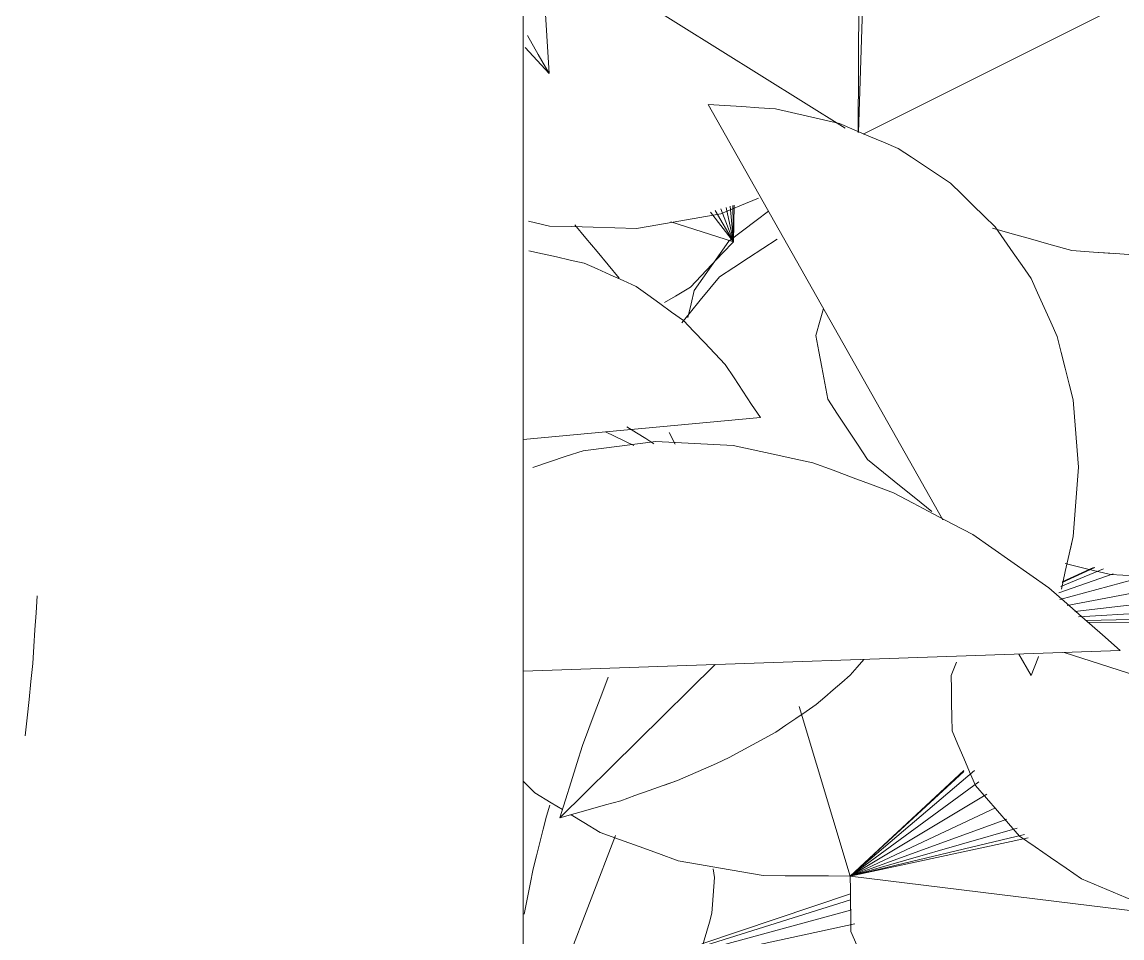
# Model space of a CAD drawing. Header units: metres. Extents: x -18.34 to -13.25, y -25.49 to -16.26.
# Drawn here: x -14.618 to -14.5566, y -21.3608 to -21.3096 of the extents above; entities that cross this region are included whole.
import ezdxf

# ---------------------------------------------------------------- set-up
doc = ezdxf.new("R2010")
doc.units = ezdxf.units.M
for name, color, linetype, lineweight in [('Importações nas famílias', 7, 'Continuous', 5), ('Quadro estrutural', 7, 'Continuous', 5), ('Vegetação', 7, 'Continuous', 5)]:
    doc.layers.add(name, color=color, linetype=linetype, lineweight=lineweight)

# ---------------------------------------------------------------- blocks, each defined once
blk = doc.blocks.new('Tram - Tram-V1-Pavimento 02 - Executivo')
at = {"layer": 'Quadro estrutural'}
blk.add_line((3.386424, 0.05), (3.807143, 0.05), dxfattribs=at)
blk = doc.blocks.new('Planta_pergolado_12200 - plantas pergolado_skp_Component_12-V3402-Pavimento 02 - Executivo')
at = {"layer": 'Importações nas famílias', "color": 9, "flags": 128}
blk.add_lwpolyline([(0.1606, 0.075633), (0.159968, 0.074978), (0.159335, 0.074323), (0.158702, 0.073668), (0.158077, 0.07302)], dxfattribs=at)
blk = doc.blocks.new('Planta_pergolado_12200 - plantas pergolado_skp_Component_12-V3403-Pavimento 02 - Executivo')
at = {"layer": 'Importações nas famílias', "color": 9}
blk.add_line((0.1724, 0.114648), (0.17181, 0.114312), dxfattribs=at)
at = {"layer": 'Importações nas famílias', "color": 9, "flags": 128}
for points in [[(0.192036, 0.119336), (0.191149, 0.119361), (0.190263, 0.119387)], [(0.195547, 0.118843), (0.194669, 0.118966), (0.193791, 0.119089), (0.192913, 0.119213), (0.192036, 0.119336)], [(0.197265, 0.118404), (0.196406, 0.118623), (0.195547, 0.118843)]]:
    blk.add_lwpolyline(points, dxfattribs=at)
blk = doc.blocks.new('Planta_pergolado_12200 - plantas pergolado_skp_Component_12-V3404-Pavimento 02 - Executivo')
at = {"layer": 'Importações nas famílias', "color": 9}
for p, q in [((0.181626, 0.088263), (0.181195, 0.088664)), ((0.186667, 0.08084), (0.186354, 0.081488))]:
    blk.add_line(p, q, dxfattribs=at)
at = {"layer": 'Importações nas famílias', "color": 9, "flags": 128}
for points in [[(0.18329, 0.086318), (0.182874, 0.086804), (0.182458, 0.08729), (0.182042, 0.087777), (0.181626, 0.088263)], [(0.184871, 0.084051), (0.184476, 0.084618), (0.184081, 0.085184), (0.183685, 0.085751), (0.18329, 0.086318)], [(0.186354, 0.081488), (0.185983, 0.082129), (0.185613, 0.08277), (0.185242, 0.08341), (0.184871, 0.084051)], [(0.187721, 0.078658), (0.187379, 0.079366), (0.187038, 0.080073), (0.186696, 0.080781)], [(0.188339, 0.077125), (0.18803, 0.077892), (0.187721, 0.078658)], [(0.181376, 0.07731), (0.1823, 0.07707), (0.183224, 0.07683), (0.184149, 0.07659), (0.185073, 0.07635)], [(0.185073, 0.07635), (0.186044, 0.07616), (0.187015, 0.075971)]]:
    blk.add_lwpolyline(points, dxfattribs=at)
blk = doc.blocks.new('Planta_pergolado_12200 - plantas pergolado_skp_Component_17-V3405-Pavimento 02 - Executivo')
at = {"layer": 'Importações nas famílias', "color": 9}
for p, q in [((0.18976, 0.12046), (0.190001, 0.119386)), ((0.172386, 0.114582), (0.173598, 0.117922)), ((0.187311, 0.099572), (0.186717, 0.098927)), ((0.179347, 0.095114), (0.178639, 0.095321))]:
    blk.add_line(p, q, dxfattribs=at)
at = {"layer": 'Importações nas famílias', "color": 9, "flags": 128}
for points in [[(0.186356, 0.147013), (0.186527, 0.145743), (0.186697, 0.144472), (0.186868, 0.143202)], [(0.186868, 0.143202), (0.186798, 0.141909), (0.186729, 0.140615), (0.18666, 0.139321), (0.186591, 0.138027)], [(0.186591, 0.138027), (0.186288, 0.13682), (0.186034, 0.135809)], [(0.185985, 0.135614), (0.185682, 0.134407), (0.185379, 0.1332)], [(0.185379, 0.1332), (0.184868, 0.132183), (0.184357, 0.131166)], [(0.18505, 0.12784), (0.185287, 0.127662), (0.185937, 0.127172)], [(0.185937, 0.127172), (0.186485, 0.126432), (0.187032, 0.125693), (0.18758, 0.124953), (0.188128, 0.124214)], [(0.188128, 0.124214), (0.188536, 0.123275), (0.188944, 0.122337), (0.189352, 0.121398), (0.18976, 0.12046)], [(0.190839, 0.113827), (0.190892, 0.11276), (0.190948, 0.111625)], [(0.190948, 0.111625), (0.190817, 0.110505), (0.190686, 0.109386), (0.190555, 0.108266), (0.190423, 0.107147)], [(0.190423, 0.107147), (0.190113, 0.106119), (0.189803, 0.105091), (0.189493, 0.104063), (0.189183, 0.103035)], [(0.189183, 0.103035), (0.188715, 0.102169), (0.188247, 0.101304), (0.187779, 0.100438), (0.187311, 0.099572)], [(0.186124, 0.098282), (0.18553, 0.097637), (0.184936, 0.096992)], [(0.184936, 0.096992), (0.184257, 0.096612), (0.183578, 0.096232)], [(0.183574, 0.096229), (0.182899, 0.095851), (0.18222, 0.095471)], [(0.18222, 0.095471), (0.181502, 0.095382), (0.180783, 0.095293), (0.180065, 0.095203), (0.179347, 0.095114)], [(0.159955, 0.080833), (0.159384, 0.081527), (0.158812, 0.08222), (0.158241, 0.082913), (0.157669, 0.083606)], [(0.162558, 0.079129), (0.161952, 0.079526), (0.161286, 0.079962), (0.160621, 0.080398), (0.159955, 0.080833)]]:
    blk.add_lwpolyline(points, dxfattribs=at)
blk = doc.blocks.new('Planta_pergolado_12200 - plantas pergolado_skp_Component_16-V3406-Pavimento 02 - Executivo')
for name in ['Planta_pergolado_12200 - plantas pergolado_skp_Component_17-V3405-Pavimento 02 - Executivo', 'Planta_pergolado_12200 - plantas pergolado_skp_Component_12-V3403-Pavimento 02 - Executivo', 'Planta_pergolado_12200 - plantas pergolado_skp_Component_12-V3404-Pavimento 02 - Executivo', 'Planta_pergolado_12200 - plantas pergolado_skp_Component_12-V3402-Pavimento 02 - Executivo']:
    blk.add_blockref(name, (0, 0))
blk = doc.blocks.new('Planta_pergolado_12200 - plantas pergolado_skp_Component_17-V3407-Pavimento 02 - Executivo')
at = {"layer": 'Importações nas famílias', "color": 9}
for p, q in [((0.158064, 0.08135), (0.156153, 0.081178)), ((0.156175, 0.081125), (0.158064, 0.08135)), ((0.15623, 0.080991), (0.158064, 0.08135)), ((0.158064, 0.08135), (0.156318, 0.080778)), ((0.158064, 0.08135), (0.156427, 0.080511)), ((0.156542, 0.080233), (0.158064, 0.08135)), ((0.156643, 0.079987), (0.158064, 0.08135)), ((0.157372, 0.077984), (0.158064, 0.08135))]:
    blk.add_line(p, q, dxfattribs=at)
at = {"layer": 'Importações nas famílias', "color": 9, "flags": 128}
for points in [[(0.158064, 0.08135), (0.158714, 0.080859), (0.159364, 0.080369), (0.160014, 0.079879), (0.160665, 0.079389)], [(0.160665, 0.079389), (0.161212, 0.078649), (0.161606, 0.078118)]]:
    blk.add_lwpolyline(points, dxfattribs=at)
blk = doc.blocks.new('Planta_pergolado_12200 - plantas pergolado_skp_Component_16-V3408-Pavimento 02 - Executivo')
blk.add_blockref('Planta_pergolado_12200 - plantas pergolado_skp_Component_17-V3407-Pavimento 02 - Executivo', (0, 0))
blk = doc.blocks.new('Planta_pergolado_12200 - plantas pergolado_skp_Component_12-V3424-Pavimento 02 - Executivo')
at = {"layer": 'Importações nas famílias', "color": 9}
for p, q in [((0.168772, 0.07791), (0.169007, 0.078352)), ((0.16865, 0.075788), (0.169209, 0.077325))]:
    blk.add_line(p, q, dxfattribs=at)
at = {"layer": 'Importações nas famílias', "color": 9, "flags": 128}
for points in [[(0.168275, 0.076865), (0.168523, 0.077388), (0.168772, 0.07791)], [(0.1606, 0.075633), (0.159968, 0.074978), (0.159335, 0.074323), (0.158702, 0.073668), (0.158077, 0.07302)]]:
    blk.add_lwpolyline(points, dxfattribs=at)
blk = doc.blocks.new('Planta_pergolado_12200 - plantas pergolado_skp_Component_12-V65-Pavimento 02 - Executivo')
at = {"layer": 'Importações nas famílias', "color": 9}
blk.add_line((0.188957, 0.075592), (0.180119, 0.082783), dxfattribs=at)
at = {"layer": 'Importações nas famílias', "color": 9, "flags": 128}
for points in [[(0.1799, 0.089866), (0.179458, 0.090176), (0.179015, 0.090487)], [(0.181626, 0.088263), (0.181195, 0.088664), (0.180763, 0.089064), (0.180332, 0.089465), (0.1799, 0.089866)], [(0.18329, 0.086318), (0.182874, 0.086804), (0.182458, 0.08729), (0.182042, 0.087777), (0.181626, 0.088263)], [(0.184871, 0.084051), (0.184476, 0.084618), (0.184081, 0.085184), (0.183685, 0.085751), (0.18329, 0.086318)], [(0.186354, 0.081488), (0.185983, 0.082129), (0.185613, 0.08277), (0.185242, 0.08341), (0.184871, 0.084051)], [(0.187721, 0.078658), (0.187379, 0.079366), (0.187038, 0.080073), (0.186696, 0.080781), (0.186354, 0.081488)], [(0.188957, 0.075592), (0.188648, 0.076359), (0.188339, 0.077125), (0.18803, 0.077892), (0.187721, 0.078658)], [(0.181376, 0.07731), (0.1823, 0.07707), (0.183224, 0.07683), (0.184149, 0.07659), (0.185073, 0.07635)], [(0.185073, 0.07635), (0.186044, 0.07616), (0.187015, 0.075971), (0.187986, 0.075781), (0.188957, 0.075592)]]:
    blk.add_lwpolyline(points, dxfattribs=at)
blk = doc.blocks.new('Planta_pergolado_12200 - plantas pergolado_skp_Component_17-V3426-Pavimento 02 - Executivo')
at = {"layer": 'Importações nas famílias', "color": 9}
for p, q in [((0.177043, 0.13636), (0.181655, 0.131063)), ((0.173776, 0.11996), (0.181266, 0.127147)), ((0.177523, 0.100853), (0.183019, 0.127593)), ((0.174857, 0.122913), (0.180394, 0.126975)), ((0.178806, 0.126812), (0.175808, 0.125276)), ((0.173699, 0.120881), (0.173776, 0.11996)), ((0.173872, 0.120051), (0.173239, 0.120176)), ((0.173813, 0.119637), (0.17098, 0.117898)), ((0.173801, 0.119745), (0.172194, 0.119103)), ((0.173789, 0.119851), (0.172718, 0.119641)), ((0.173776, 0.11996), (0.173028, 0.11996)), ((0.173776, 0.11996), (0.173607, 0.117923)), ((0.173776, 0.11996), (0.175829, 0.101947)), ((0.170427, 0.11664), (0.173826, 0.119525)), ((0.173719, 0.119271), (0.170527, 0.115718)), ((0.170742, 0.114851), (0.173465, 0.11872)), ((0.171011, 0.114012), (0.173656, 0.11874)), ((0.173648, 0.118418), (0.17131, 0.113196)), ((0.172318, 0.114396), (0.173598, 0.117922)), ((0.173607, 0.117923), (0.173109, 0.116025)), ((0.175737, 0.101816), (0.173607, 0.117923)), ((0.173109, 0.116025), (0.172318, 0.114396)), ((0.17559, 0.101392), (0.173109, 0.116025)), ((0.172318, 0.114396), (0.1717, 0.113646)), ((0.175326, 0.101168), (0.172318, 0.114396)), ((0.1717, 0.113646), (0.171287, 0.113145)), ((0.175057, 0.100737), (0.172536, 0.109035)), ((0.174799, 0.100323), (0.173053, 0.104783)), ((0.17446, 0.100242), (0.173161, 0.10296)), ((0.174121, 0.100306), (0.17296, 0.102423)), ((0.173869, 0.100353), (0.172939, 0.101904)), ((0.173902, 0.100347), (0.172942, 0.101965)), ((0.179347, 0.095114), (0.178639, 0.095321)), ((0.168902, 0.079464), (0.168332, 0.07909))]:
    blk.add_line(p, q, dxfattribs=at)
at = {"layer": 'Importações nas famílias', "color": 9, "flags": 128}
for points in [[(0.186356, 0.147013), (0.186527, 0.145743), (0.186697, 0.144472), (0.186868, 0.143202)], [(0.186868, 0.143202), (0.186798, 0.141909), (0.186729, 0.140615), (0.18666, 0.139321), (0.186591, 0.138027)], [(0.186591, 0.138027), (0.186288, 0.13682), (0.185985, 0.135614), (0.185682, 0.134407), (0.185379, 0.1332)], [(0.185379, 0.1332), (0.184868, 0.132183), (0.184357, 0.131166), (0.184008, 0.130472)], [(0.18505, 0.12784), (0.185287, 0.127662), (0.185937, 0.127172)], [(0.185937, 0.127172), (0.186485, 0.126432), (0.187032, 0.125693), (0.18758, 0.124953), (0.188128, 0.124214)], [(0.188128, 0.124214), (0.188536, 0.123275), (0.188944, 0.122337), (0.189352, 0.121398), (0.18976, 0.12046)], [(0.18976, 0.12046), (0.190001, 0.119386), (0.190241, 0.118313), (0.190482, 0.117239), (0.190722, 0.116166)], [(0.190722, 0.116166), (0.190779, 0.115031), (0.190835, 0.113896), (0.190892, 0.11276), (0.190948, 0.111625)], [(0.190948, 0.111625), (0.190817, 0.110505), (0.190686, 0.109386), (0.190555, 0.108266), (0.190423, 0.107147)], [(0.190423, 0.107147), (0.190113, 0.106119), (0.189803, 0.105091), (0.189493, 0.104063), (0.189183, 0.103035)], [(0.189183, 0.103035), (0.188715, 0.102169), (0.188247, 0.101304), (0.187779, 0.100438), (0.187311, 0.099572)], [(0.187311, 0.099572), (0.186717, 0.098927), (0.186124, 0.098282), (0.18553, 0.097637), (0.184936, 0.096992)], [(0.184936, 0.096992), (0.184257, 0.096612), (0.183578, 0.096232), (0.182899, 0.095851), (0.18222, 0.095471)], [(0.18222, 0.095471), (0.181502, 0.095382), (0.180783, 0.095293), (0.180065, 0.095203), (0.179347, 0.095114)], [(0.159955, 0.080833), (0.159384, 0.081527), (0.158812, 0.08222), (0.158241, 0.082913), (0.157669, 0.083606)], [(0.162558, 0.079129), (0.161952, 0.079526), (0.161286, 0.079962), (0.160621, 0.080398), (0.159955, 0.080833)]]:
    blk.add_lwpolyline(points, dxfattribs=at)
blk = doc.blocks.new('Planta_pergolado_12200 - plantas pergolado_skp_Component_16-V3427-Pavimento 02 - Executivo')
for name in ['Planta_pergolado_12200 - plantas pergolado_skp_Component_17-V3426-Pavimento 02 - Executivo', 'Planta_pergolado_12200 - plantas pergolado_skp_Component_12-V65-Pavimento 02 - Executivo', 'Planta_pergolado_12200 - plantas pergolado_skp_Component_12-V3424-Pavimento 02 - Executivo']:
    blk.add_blockref(name, (0, 0))
blk = doc.blocks.new('Planta_pergolado_12200 - plantas pergolado_skp_Component_12-V3428-Pavimento 02 - Executivo')
at = {"layer": 'Importações nas famílias', "color": 9}
for p, q in [((0.191188, 0.083958), (0.190738, 0.083845)), ((0.193536, 0.083943), (0.193057, 0.084024)), ((0.196914, 0.082997), (0.196429, 0.083173)), ((0.199341, 0.081555), (0.198859, 0.081916))]:
    blk.add_line(p, q, dxfattribs=at)
at = {"layer": 'Importações nas famílias', "color": 9, "flags": 128}
for points in [[(0.193057, 0.084024), (0.19259, 0.084007), (0.192123, 0.083991), (0.191656, 0.083974), (0.191188, 0.083958)], [(0.198859, 0.081916), (0.198373, 0.082187), (0.197886, 0.082457), (0.1974, 0.082727), (0.196914, 0.082997)], [(0.188944, 0.074878), (0.189647, 0.074779), (0.19035, 0.07468), (0.191053, 0.074582), (0.191756, 0.074483)], [(0.191756, 0.074483), (0.19256, 0.074414), (0.193364, 0.074344), (0.194168, 0.074275)]]:
    blk.add_lwpolyline(points, dxfattribs=at)
blk = doc.blocks.new('Planta_pergolado_12200 - plantas pergolado_skp_Component_17-V3429-Pavimento 02 - Executivo')
at = {"layer": 'Importações nas famílias', "color": 9}
for p, q in [((0.188219, 0.075057), (0.187796, 0.074155)), ((0.187796, 0.074155), (0.187249, 0.073479))]:
    blk.add_line(p, q, dxfattribs=at)
at = {"layer": 'Importações nas famílias', "color": 9, "flags": 128}
for points in [[(0.195918, 0.092863), (0.195243, 0.092485), (0.194568, 0.092106), (0.193894, 0.091728), (0.193219, 0.091349)], [(0.193219, 0.091349), (0.1925, 0.091261), (0.19178, 0.091173)], [(0.190573, 0.08874), (0.190689, 0.087611), (0.190806, 0.086482)], [(0.190806, 0.086482), (0.190733, 0.085354), (0.19066, 0.084225)], [(0.158048, 0.08112), (0.157439, 0.081766), (0.15683, 0.082412), (0.156276, 0.083001)], [(0.160805, 0.079595), (0.160115, 0.079976), (0.159426, 0.080357), (0.158737, 0.080739), (0.158048, 0.08112)], [(0.16225, 0.079413), (0.161528, 0.079504), (0.160805, 0.079595)]]:
    blk.add_lwpolyline(points, dxfattribs=at)
blk = doc.blocks.new('Planta_pergolado_12200 - plantas pergolado_skp_Component_16-V3430-Pavimento 02 - Executivo')
for name in ['Planta_pergolado_12200 - plantas pergolado_skp_Component_17-V3429-Pavimento 02 - Executivo', 'Planta_pergolado_12200 - plantas pergolado_skp_Component_12-V3428-Pavimento 02 - Executivo']:
    blk.add_blockref(name, (0, 0))
blk = doc.blocks.new('Planta_pergolado_12200 - plantas pergolado_skp_Component_12-V3431-Pavimento 02 - Executivo')
at = {"layer": 'Importações nas famílias', "color": 9}
for p, q in [((0.191188, 0.083958), (0.190738, 0.083845)), ((0.2025, 0.075136), (0.189555, 0.078582)), ((0.188359, 0.075004), (0.188944, 0.074878))]:
    blk.add_line(p, q, dxfattribs=at)
at = {"layer": 'Importações nas famílias', "color": 9, "flags": 128}
for points in [[(0.193057, 0.084024), (0.19259, 0.084007), (0.192123, 0.083991), (0.191656, 0.083974), (0.191188, 0.083958)], [(0.194973, 0.083702), (0.194494, 0.083782), (0.194015, 0.083863), (0.193536, 0.083943), (0.193057, 0.084024)], [(0.196914, 0.082997), (0.196429, 0.083173), (0.195943, 0.083349), (0.195458, 0.083526), (0.194973, 0.083702)], [(0.198859, 0.081916), (0.198373, 0.082187), (0.197886, 0.082457), (0.1974, 0.082727), (0.196914, 0.082997)], [(0.200786, 0.080472), (0.200304, 0.080833), (0.199822, 0.081194), (0.199341, 0.081555), (0.198859, 0.081916)], [(0.202163, 0.079166), (0.20173, 0.079577), (0.201258, 0.080024), (0.200786, 0.080472)], [(0.188944, 0.074878), (0.189647, 0.074779), (0.19035, 0.07468), (0.191053, 0.074582), (0.191756, 0.074483)], [(0.191756, 0.074483), (0.19256, 0.074414), (0.193364, 0.074344), (0.194168, 0.074275)]]:
    blk.add_lwpolyline(points, dxfattribs=at)
blk = doc.blocks.new('Planta_pergolado_12200 - plantas pergolado_skp_Component_17-V3432-Pavimento 02 - Executivo')
at = {"layer": 'Importações nas famílias', "color": 9}
for p, q in [((0.190341, 0.090997), (0.190593, 0.108936)), ((0.187347, 0.100023), (0.190341, 0.090997)), ((0.190341, 0.090997), (0.187199, 0.099812)), ((0.190341, 0.090997), (0.186914, 0.099406)), ((0.190341, 0.090997), (0.186503, 0.098821)), ((0.190341, 0.090997), (0.185979, 0.098165)), ((0.190341, 0.090997), (0.184714, 0.097147)), ((0.190341, 0.090997), (0.185322, 0.097636)), ((0.190341, 0.090997), (0.184157, 0.09686)), ((0.190341, 0.090997), (0.184211, 0.096299)), ((0.190341, 0.090997), (0.184263, 0.096304)), ((0.190341, 0.090997), (0.181823, 0.087394)), ((0.187796, 0.074155), (0.187249, 0.073479))]:
    blk.add_line(p, q, dxfattribs=at)
at = {"layer": 'Importações nas famílias', "color": 9, "flags": 128}
for points in [[(0.195918, 0.092863), (0.195243, 0.092485), (0.194568, 0.092106), (0.193894, 0.091728), (0.193219, 0.091349)], [(0.193219, 0.091349), (0.1925, 0.091261), (0.19178, 0.091173), (0.191061, 0.091085), (0.190341, 0.090997)], [(0.190341, 0.090997), (0.190457, 0.089869), (0.190573, 0.08874), (0.190689, 0.087611), (0.190806, 0.086482)], [(0.190806, 0.086482), (0.190733, 0.085354), (0.19066, 0.084225), (0.190588, 0.083097), (0.190515, 0.081969)], [(0.158048, 0.08112), (0.157439, 0.081766), (0.15683, 0.082412), (0.156276, 0.083001)], [(0.190515, 0.081969), (0.190258, 0.080917), (0.190002, 0.079866), (0.189745, 0.078815), (0.189488, 0.077764)], [(0.160805, 0.079595), (0.160115, 0.079976), (0.159426, 0.080357), (0.158737, 0.080739), (0.158048, 0.08112)], [(0.16225, 0.079413), (0.161528, 0.079504), (0.160805, 0.079595)], [(0.189488, 0.077764), (0.189065, 0.076862), (0.188732, 0.076151)], [(0.188511, 0.075679), (0.188219, 0.075057), (0.187796, 0.074155)]]:
    blk.add_lwpolyline(points, dxfattribs=at)
blk = doc.blocks.new('Planta_pergolado_12200 - plantas pergolado_skp_Component_16-V3433-Pavimento 02 - Executivo')
for name in ['Planta_pergolado_12200 - plantas pergolado_skp_Component_17-V3432-Pavimento 02 - Executivo', 'Planta_pergolado_12200 - plantas pergolado_skp_Component_12-V3431-Pavimento 02 - Executivo']:
    blk.add_blockref(name, (0, 0))
blk = doc.blocks.new('Planta_pergolado_12200 - plantas pergolado_skp_Component_17-V3439-Pavimento 02 - Executivo')
at = {"layer": 'Importações nas famílias', "color": 9}
for p, q in [((0.157145, 0.052569), (0.159393, 0.058697)), ((0.157208, 0.05246), (0.159587, 0.058545)), ((0.159948, 0.058327), (0.157316, 0.052273)), ((0.160483, 0.05806), (0.157462, 0.052023))]:
    blk.add_line(p, q, dxfattribs=at)
blk = doc.blocks.new('Planta_pergolado_12200 - plantas pergolado_skp_Component_16-V3440-Pavimento 02 - Executivo')
blk.add_blockref('Planta_pergolado_12200 - plantas pergolado_skp_Component_17-V3439-Pavimento 02 - Executivo', (0, 0))
blk = doc.blocks.new('Planta_pergolado_12200 - plantas pergolado_skp_-V3447-Pavimento 02 - Executivo')
blk.add_blockref('Planta_pergolado_12200 - plantas pergolado_skp_Component_16-V3440-Pavimento 02 - Executivo', (0, 0))
blk = doc.blocks.new('Planta_pergolado_12200 - plantas pergolado_skp_-V3448-Pavimento 02 - Executivo')
at = {"xscale": 1.254472261797389, "yscale": 1.254472261797389, "zscale": 1.254472261797389, "rotation": 44.99999999999149}
blk.add_blockref('Planta_pergolado_12200 - plantas pergolado_skp_-V3447-Pavimento 02 - Executivo', (0.101937, -0.102346), dxfattribs=at)
for name in ['Planta_pergolado_12200 - plantas pergolado_skp_Component_16-V3433-Pavimento 02 - Executivo', 'Planta_pergolado_12200 - plantas pergolado_skp_Component_16-V3406-Pavimento 02 - Executivo', 'Planta_pergolado_12200 - plantas pergolado_skp_Component_16-V3427-Pavimento 02 - Executivo', 'Planta_pergolado_12200 - plantas pergolado_skp_Component_16-V3430-Pavimento 02 - Executivo', 'Planta_pergolado_12200 - plantas pergolado_skp_Component_16-V3408-Pavimento 02 - Executivo']:
    blk.add_blockref(name, (0, 0))
blk = doc.blocks.new('Planta_pergolado_12200 - plantas pergolado_skp_-V3475-Pavimento 02 - Executivo')
at = {"rotation": 89.9999999999999}
blk.add_blockref('Planta_pergolado_12200 - plantas pergolado_skp_-V3448-Pavimento 02 - Executivo', (0.274037, 0.01573), dxfattribs=at)
blk = doc.blocks.new('Planta_pergolado_12200 - plantas pergolado_skp_Component_12-V3578-Pavimento 02 - Executivo')
at = {"layer": 'Importações nas famílias', "color": 9}
blk.add_line((0.181635, 0.037642), (0.184104, 0.049838), dxfattribs=at)
at = {"layer": 'Importações nas famílias', "color": 9, "flags": 128}
for points in [[(0.174285, 0.050616), (0.174364, 0.049881), (0.174443, 0.049145), (0.174522, 0.04841), (0.174601, 0.047675)], [(0.174601, 0.047675), (0.174831, 0.046967), (0.175062, 0.046259), (0.175292, 0.045551), (0.175522, 0.044844)], [(0.175522, 0.044844), (0.175899, 0.044179), (0.176275, 0.043515), (0.176651, 0.042851), (0.177028, 0.042187)], [(0.177028, 0.042187), (0.177541, 0.041582), (0.178054, 0.040977), (0.178568, 0.040372), (0.179081, 0.039767)], [(0.179081, 0.039767), (0.17972, 0.039236), (0.180358, 0.038705), (0.180997, 0.038173), (0.181635, 0.037642)]]:
    blk.add_lwpolyline(points, dxfattribs=at)
blk = doc.blocks.new('Planta_pergolado_12200 - plantas pergolado_skp_Component_16-V3579-Pavimento 02 - Executivo')
blk.add_blockref('Planta_pergolado_12200 - plantas pergolado_skp_Component_12-V3578-Pavimento 02 - Executivo', (0, 0))
blk = doc.blocks.new('Planta_pergolado_12200 - plantas pergolado_skp_Component_12-V3580-Pavimento 02 - Executivo')
at = {"layer": 'Importações nas famílias', "color": 9}
blk.add_line((0.176651, 0.042851), (0.177028, 0.042187), dxfattribs=at)
at = {"layer": 'Importações nas famílias', "color": 9, "flags": 128}
for points in [[(0.174285, 0.050616), (0.174364, 0.049881), (0.174443, 0.049145), (0.174522, 0.04841), (0.174601, 0.047675)], [(0.174601, 0.047675), (0.174831, 0.046967), (0.175062, 0.046259), (0.175292, 0.045551), (0.175522, 0.044844)], [(0.175522, 0.044844), (0.175899, 0.044179), (0.176275, 0.043515)], [(0.177028, 0.042187), (0.177541, 0.041582), (0.178054, 0.040977), (0.178568, 0.040372), (0.179081, 0.039767)], [(0.179081, 0.039767), (0.17972, 0.039236), (0.180358, 0.038705)]]:
    blk.add_lwpolyline(points, dxfattribs=at)
blk = doc.blocks.new('Planta_pergolado_12200 - plantas pergolado_skp_Component_16-V3581-Pavimento 02 - Executivo')
blk.add_blockref('Planta_pergolado_12200 - plantas pergolado_skp_Component_12-V3580-Pavimento 02 - Executivo', (0, 0))
blk = doc.blocks.new('Planta_pergolado_12200 - plantas pergolado_skp_Component_12-V3587-Pavimento 02 - Executivo')
at = {"layer": 'Importações nas famílias', "color": 9}
blk.add_line((0.121707, 0.050667), (0.111787, 0.064726), dxfattribs=at)
at = {"layer": 'Importações nas famílias', "color": 9, "flags": 128}
for points in [[(0.121707, 0.050667), (0.121563, 0.051565), (0.121418, 0.052464)], [(0.121811, 0.052134), (0.121759, 0.0514), (0.121707, 0.050667)]]:
    blk.add_lwpolyline(points, dxfattribs=at)
blk = doc.blocks.new('Planta_pergolado_12200 - plantas pergolado_skp_Component_16-V3588-Pavimento 02 - Executivo')
blk.add_blockref('Planta_pergolado_12200 - plantas pergolado_skp_Component_12-V3587-Pavimento 02 - Executivo', (0, 0))
blk = doc.blocks.new('Planta_pergolado_12200 - plantas pergolado_skp_Component_12-V3596-Pavimento 02 - Executivo')
at = {"layer": 'Importações nas famílias', "color": 9}
blk.add_line((0.118225, 0.01703), (0.138144, 0.031944), dxfattribs=at)
at = {"layer": 'Importações nas famílias', "color": 9, "flags": 128}
for points in [[(0.132514, 0.038304), (0.131827, 0.038049), (0.13114, 0.037794), (0.130453, 0.037538)], [(0.130453, 0.037538), (0.129801, 0.037137), (0.12915, 0.036737), (0.128499, 0.036336), (0.127847, 0.035935)], [(0.127847, 0.035935), (0.127247, 0.035399), (0.126646, 0.034862), (0.126045, 0.034325), (0.125445, 0.033788)], [(0.125445, 0.033788), (0.124909, 0.033128), (0.124374, 0.032468), (0.123838, 0.031808), (0.123303, 0.031148)], [(0.123303, 0.031148), (0.122845, 0.03038), (0.122387, 0.029612), (0.121929, 0.028844), (0.121471, 0.028076)], [(0.121471, 0.028076), (0.121101, 0.027218), (0.120732, 0.02636), (0.120362, 0.025502), (0.119992, 0.024644)], [(0.119992, 0.024644), (0.11972, 0.023716), (0.119447, 0.022788), (0.119174, 0.021861), (0.118902, 0.020933)], [(0.118902, 0.020933), (0.118732, 0.019957), (0.118563, 0.018981), (0.118394, 0.018006), (0.118225, 0.01703)]]:
    blk.add_lwpolyline(points, dxfattribs=at)
blk = doc.blocks.new('Planta_pergolado_12200 - plantas pergolado_skp_Component_16-V3597-Pavimento 02 - Executivo')
blk.add_blockref('Planta_pergolado_12200 - plantas pergolado_skp_Component_12-V3596-Pavimento 02 - Executivo', (0, 0))
blk = doc.blocks.new('Planta_pergolado_12200 - plantas pergolado_skp_-V3609-Pavimento 02 - Executivo')
for name in ['Planta_pergolado_12200 - plantas pergolado_skp_Component_16-V3588-Pavimento 02 - Executivo', 'Planta_pergolado_12200 - plantas pergolado_skp_Component_16-V3597-Pavimento 02 - Executivo']:
    blk.add_blockref(name, (0, 0))
blk = doc.blocks.new('Planta_pergolado_12200 - plantas pergolado_skp_-V3610-Pavimento 02 - Executivo')
at = {"xscale": 1.254472261797389, "yscale": 1.254472261797389, "zscale": 1.254472261797389, "rotation": 44.99999999999149}
blk.add_blockref('Planta_pergolado_12200 - plantas pergolado_skp_-V3609-Pavimento 02 - Executivo', (0.101937, -0.102346), dxfattribs=at)
for name in ['Planta_pergolado_12200 - plantas pergolado_skp_Component_16-V3579-Pavimento 02 - Executivo', 'Planta_pergolado_12200 - plantas pergolado_skp_Component_16-V3581-Pavimento 02 - Executivo']:
    blk.add_blockref(name, (0, 0))
blk = doc.blocks.new('Planta_pergolado_12200 - plantas pergolado_skp_Component_17-V3628-Pavimento 02 - Executivo')
at = {"layer": 'Importações nas famílias', "color": 9, "flags": 128}
for points in [[(0.175614, 0.203256), (0.176244, 0.203361), (0.177061, 0.203497)], [(0.177061, 0.203497), (0.177868, 0.203254), (0.178675, 0.203011), (0.179482, 0.202768), (0.180289, 0.202525)], [(0.180289, 0.202525), (0.181017, 0.201924), (0.181745, 0.201322), (0.182473, 0.200721), (0.183201, 0.200119)], [(0.183201, 0.200119), (0.183787, 0.199211), (0.184374, 0.198302), (0.184961, 0.197394), (0.185548, 0.196485)], [(0.18749, 0.189254), (0.187641, 0.188123), (0.187812, 0.186853)], [(0.187812, 0.186853), (0.187743, 0.185559), (0.187674, 0.184266), (0.187604, 0.182972), (0.187535, 0.181678)]]:
    blk.add_lwpolyline(points, dxfattribs=at)
blk = doc.blocks.new('Planta_pergolado_12200 - plantas pergolado_skp_Component_16-V3629-Pavimento 02 - Executivo')
blk.add_blockref('Planta_pergolado_12200 - plantas pergolado_skp_Component_17-V3628-Pavimento 02 - Executivo', (0, 0))
blk = doc.blocks.new('Planta_pergolado_12200 - plantas pergolado_skp_Component_12-V3631-Pavimento 02 - Executivo')
at = {"layer": 'Importações nas famílias', "color": 9}
for p, q in [((0.185909, 0.195856), (0.165672, 0.210402)), ((0.193508, 0.190394), (0.192455, 0.19115))]:
    blk.add_line(p, q, dxfattribs=at)
at = {"layer": 'Importações nas famílias', "color": 9, "flags": 128}
for points in [[(0.165672, 0.210402), (0.16563, 0.209519), (0.165589, 0.208636), (0.165547, 0.207753), (0.165506, 0.20687)], [(0.165506, 0.20687), (0.165607, 0.20602), (0.165709, 0.205169), (0.165811, 0.204318), (0.165912, 0.203467)], [(0.165912, 0.203467), (0.166155, 0.202668), (0.166397, 0.201869), (0.166639, 0.20107), (0.166882, 0.200271)], [(0.166882, 0.200271), (0.167259, 0.199543), (0.167637, 0.198815), (0.168014, 0.198086), (0.168391, 0.197358)], [(0.168391, 0.197358), (0.168895, 0.196718), (0.169399, 0.196077), (0.169902, 0.195436), (0.170406, 0.194796)], [(0.170406, 0.194796), (0.171024, 0.194258), (0.171642, 0.19372), (0.17226, 0.193182), (0.172878, 0.192645)], [(0.172878, 0.192645), (0.173596, 0.192222), (0.174314, 0.1918), (0.175032, 0.191377), (0.17575, 0.190955)], [(0.17575, 0.190955), (0.17655, 0.190658), (0.177351, 0.190361), (0.178152, 0.190063), (0.178953, 0.189766)], [(0.192469, 0.190124), (0.192575, 0.190151), (0.193508, 0.190394)], [(0.178953, 0.189766), (0.179818, 0.189601), (0.180684, 0.189437), (0.181549, 0.189272), (0.182414, 0.189107)], [(0.182414, 0.189107), (0.183323, 0.189078), (0.184232, 0.189049), (0.185141, 0.189021), (0.186051, 0.188992)], [(0.186051, 0.188992), (0.186982, 0.1891), (0.187914, 0.189208), (0.188846, 0.189316)]]:
    blk.add_lwpolyline(points, dxfattribs=at)
blk = doc.blocks.new('Planta_pergolado_12200 - plantas pergolado_skp_Component_17-V3632-Pavimento 02 - Executivo')
at = {"layer": 'Importações nas famílias', "color": 9}
for p, q in [((0.16613, 0.203151), (0.157959, 0.22004)), ((0.172732, 0.21907), (0.172873, 0.21795)), ((0.166279, 0.202434), (0.152371, 0.203479)), ((0.15242, 0.203888), (0.166278, 0.202441)), ((0.157373, 0.188265), (0.166332, 0.202182))]:
    blk.add_line(p, q, dxfattribs=at)
at = {"layer": 'Importações nas famílias', "color": 9, "flags": 128}
for points in [[(0.172873, 0.21795), (0.172784, 0.216816), (0.172695, 0.215681), (0.172606, 0.214546), (0.172517, 0.213412)], [(0.172517, 0.213412), (0.172205, 0.212339), (0.171893, 0.211266), (0.171581, 0.210194), (0.171268, 0.209121)], [(0.171268, 0.209121), (0.170754, 0.208184), (0.170239, 0.207247)], [(0.170485, 0.194935), (0.170642, 0.194001), (0.170828, 0.192893), (0.171014, 0.191786), (0.1712, 0.190679)], [(0.1712, 0.190679), (0.171157, 0.189541), (0.171114, 0.188403), (0.171071, 0.187265), (0.171029, 0.186127)]]:
    blk.add_lwpolyline(points, dxfattribs=at)
blk = doc.blocks.new('Planta_pergolado_12200 - plantas pergolado_skp_Component_16-V3633-Pavimento 02 - Executivo')
for name in ['Planta_pergolado_12200 - plantas pergolado_skp_Component_17-V3632-Pavimento 02 - Executivo', 'Planta_pergolado_12200 - plantas pergolado_skp_Component_12-V3631-Pavimento 02 - Executivo']:
    blk.add_blockref(name, (0, 0))
blk = doc.blocks.new('Planta_pergolado_12200 - plantas pergolado_skp_Component_17-V3644-Pavimento 02 - Executivo')
at = {"layer": 'Importações nas famílias', "color": 9, "flags": 128}
for points in [[(0.175614, 0.203256), (0.176244, 0.203361), (0.177061, 0.203497)], [(0.177061, 0.203497), (0.177868, 0.203254), (0.178675, 0.203011), (0.179482, 0.202768), (0.180289, 0.202525)], [(0.180289, 0.202525), (0.181017, 0.201924), (0.181745, 0.201322), (0.182473, 0.200721), (0.183201, 0.200119)], [(0.183201, 0.200119), (0.183787, 0.199211), (0.184374, 0.198302), (0.184961, 0.197394), (0.185548, 0.196485)], [(0.18749, 0.189254), (0.187641, 0.188123), (0.187812, 0.186853)], [(0.187812, 0.186853), (0.187743, 0.185559), (0.187674, 0.184266), (0.187604, 0.182972), (0.187535, 0.181678)]]:
    blk.add_lwpolyline(points, dxfattribs=at)
blk = doc.blocks.new('Planta_pergolado_12200 - plantas pergolado_skp_Component_16-V3645-Pavimento 02 - Executivo')
blk.add_blockref('Planta_pergolado_12200 - plantas pergolado_skp_Component_17-V3644-Pavimento 02 - Executivo', (0, 0))
blk = doc.blocks.new('Planta_pergolado_12200 - plantas pergolado_skp_Component_12-V3646-Pavimento 02 - Executivo')
at = {"layer": 'Importações nas famílias', "color": 9}
blk.add_line((0.186051, 0.188992), (0.186767, 0.189075), dxfattribs=at)
at = {"layer": 'Importações nas famílias', "color": 9, "flags": 128}
for points in [[(0.170406, 0.194796), (0.171024, 0.194258), (0.171642, 0.19372), (0.17226, 0.193182), (0.172878, 0.192645)], [(0.172878, 0.192645), (0.173596, 0.192222), (0.174314, 0.1918), (0.175032, 0.191377), (0.17575, 0.190955)], [(0.17575, 0.190955), (0.17655, 0.190658), (0.177351, 0.190361), (0.178152, 0.190063), (0.178953, 0.189766)], [(0.178953, 0.189766), (0.179818, 0.189601), (0.180684, 0.189437), (0.181549, 0.189272), (0.182414, 0.189107)], [(0.182414, 0.189107), (0.183323, 0.189078), (0.184232, 0.189049), (0.185141, 0.189021), (0.186051, 0.188992)], [(0.186982, 0.1891), (0.187914, 0.189208), (0.188846, 0.189316)]]:
    blk.add_lwpolyline(points, dxfattribs=at)
blk = doc.blocks.new('Planta_pergolado_12200 - plantas pergolado_skp_Component_17-V3647-Pavimento 02 - Executivo')
at = {"layer": 'Importações nas famílias', "color": 9}
blk.add_line((0.172732, 0.21907), (0.172873, 0.21795), dxfattribs=at)
at = {"layer": 'Importações nas famílias', "color": 9, "flags": 128}
for points in [[(0.172873, 0.21795), (0.172784, 0.216816), (0.172695, 0.215681), (0.172606, 0.214546), (0.172517, 0.213412)], [(0.172517, 0.213412), (0.172205, 0.212339), (0.171893, 0.211266), (0.171581, 0.210194), (0.171268, 0.209121)], [(0.171268, 0.209121), (0.170754, 0.208184), (0.170239, 0.207247)], [(0.170485, 0.194935), (0.170642, 0.194001), (0.170828, 0.192893), (0.171014, 0.191786), (0.1712, 0.190679)], [(0.1712, 0.190679), (0.171157, 0.189541), (0.171118, 0.188512)], [(0.171114, 0.188403), (0.171071, 0.187265), (0.171029, 0.186127)]]:
    blk.add_lwpolyline(points, dxfattribs=at)
blk = doc.blocks.new('Planta_pergolado_12200 - plantas pergolado_skp_Component_16-V3648-Pavimento 02 - Executivo')
for name in ['Planta_pergolado_12200 - plantas pergolado_skp_Component_17-V3647-Pavimento 02 - Executivo', 'Planta_pergolado_12200 - plantas pergolado_skp_Component_12-V3646-Pavimento 02 - Executivo']:
    blk.add_blockref(name, (0, 0))
blk = doc.blocks.new('Planta_pergolado_12200 - plantas pergolado_skp_-V3687-Pavimento 02 - Executivo')
for name in ['Planta_pergolado_12200 - plantas pergolado_skp_Component_16-V3633-Pavimento 02 - Executivo', 'Planta_pergolado_12200 - plantas pergolado_skp_Component_16-V3648-Pavimento 02 - Executivo', 'Planta_pergolado_12200 - plantas pergolado_skp_Component_16-V3629-Pavimento 02 - Executivo', 'Planta_pergolado_12200 - plantas pergolado_skp_Component_16-V3645-Pavimento 02 - Executivo']:
    blk.add_blockref(name, (0, 0))
blk = doc.blocks.new('Planta_pergolado_12200 - plantas pergolado_skp_Component_12-V12-Pavimento 02 - Executivo')
at = {"layer": 'Importações nas famílias', "color": 9, "flags": 128}
for points in [[(0.194972, 0.074206), (0.195857, 0.074168), (0.196743, 0.07413), (0.197629, 0.074092), (0.198515, 0.074055)], [(0.198515, 0.074055), (0.199462, 0.074049), (0.20041, 0.074043), (0.201357, 0.074037), (0.202304, 0.074032)]]:
    blk.add_lwpolyline(points, dxfattribs=at)
blk = doc.blocks.new('Planta_pergolado_12200 - plantas pergolado_skp_Component_16-V14-Pavimento 02 - Executivo')
blk.add_blockref('Planta_pergolado_12200 - plantas pergolado_skp_Component_12-V12-Pavimento 02 - Executivo', (0, 0))
blk = doc.blocks.new('Planta_pergolado_12200 - plantas pergolado_skp_Component_12-V3728-Pavimento 02 - Executivo')
at = {"layer": 'Importações nas famílias', "color": 9}
for p, q in [((0.176651, 0.042851), (0.177028, 0.042187)), ((0.177028, 0.042187), (0.177541, 0.041582))]:
    blk.add_line(p, q, dxfattribs=at)
at = {"layer": 'Importações nas famílias', "color": 9, "flags": 128}
for points in [[(0.174285, 0.050616), (0.174364, 0.049881), (0.174443, 0.049145), (0.174522, 0.04841), (0.174601, 0.047675)], [(0.174601, 0.047675), (0.174831, 0.046967), (0.175062, 0.046259), (0.175292, 0.045551), (0.175522, 0.044844)], [(0.175522, 0.044844), (0.175899, 0.044179), (0.176275, 0.043515)]]:
    blk.add_lwpolyline(points, dxfattribs=at)
blk = doc.blocks.new('Planta_pergolado_12200 - plantas pergolado_skp_Component_16-V3729-Pavimento 02 - Executivo')
blk.add_blockref('Planta_pergolado_12200 - plantas pergolado_skp_Component_12-V3728-Pavimento 02 - Executivo', (0, 0))
blk = doc.blocks.new('Planta_pergolado_12200 - plantas pergolado_skp_Component_12-V3730-Pavimento 02 - Executivo')
at = {"layer": 'Importações nas famílias', "color": 9}
blk.add_line((0.118732, 0.019957), (0.118563, 0.018981), dxfattribs=at)
at = {"layer": 'Importações nas famílias', "color": 9, "flags": 128}
for points in [[(0.132514, 0.038304), (0.131827, 0.038049), (0.13114, 0.037794), (0.130453, 0.037538)], [(0.130453, 0.037538), (0.129801, 0.037137), (0.12915, 0.036737), (0.128499, 0.036336), (0.127847, 0.035935)], [(0.127847, 0.035935), (0.127247, 0.035399), (0.126646, 0.034862), (0.126045, 0.034325), (0.125445, 0.033788)], [(0.125445, 0.033788), (0.124909, 0.033128), (0.124374, 0.032468), (0.123838, 0.031808), (0.123303, 0.031148)], [(0.123303, 0.031148), (0.122845, 0.03038), (0.122387, 0.029612), (0.121929, 0.028844), (0.121471, 0.028076)], [(0.121471, 0.028076), (0.121101, 0.027218), (0.120732, 0.02636)]]:
    blk.add_lwpolyline(points, dxfattribs=at)
blk = doc.blocks.new('Planta_pergolado_12200 - plantas pergolado_skp_Component_16-V3731-Pavimento 02 - Executivo')
blk.add_blockref('Planta_pergolado_12200 - plantas pergolado_skp_Component_12-V3730-Pavimento 02 - Executivo', (0, 0))
blk = doc.blocks.new('Planta_pergolado_12200 - plantas pergolado_skp_-V3735-Pavimento 02 - Executivo')
blk.add_blockref('Planta_pergolado_12200 - plantas pergolado_skp_Component_16-V3731-Pavimento 02 - Executivo', (0, 0))
blk = doc.blocks.new('Planta_pergolado_12200 - plantas pergolado_skp_-V3736-Pavimento 02 - Executivo')
at = {"xscale": 1.254472261797389, "yscale": 1.254472261797389, "zscale": 1.254472261797389, "rotation": 44.99999999999149}
blk.add_blockref('Planta_pergolado_12200 - plantas pergolado_skp_-V3735-Pavimento 02 - Executivo', (0.101937, -0.102346), dxfattribs=at)
for name in ['Planta_pergolado_12200 - plantas pergolado_skp_Component_16-V14-Pavimento 02 - Executivo', 'Planta_pergolado_12200 - plantas pergolado_skp_Component_16-V3729-Pavimento 02 - Executivo']:
    blk.add_blockref(name, (0, 0))
blk = doc.blocks.new('Planta_pergolado_12200 - plantas pergolado_skp_Component_12-V460-Pavimento 02 - Executivo')
at = {"layer": 'Importações nas famílias', "color": 9}
blk.add_line((0.187914, 0.189208), (0.188846, 0.189316), dxfattribs=at)
blk = doc.blocks.new('Planta_pergolado_12200 - plantas pergolado_skp_Component_17-V3750-Pavimento 02 - Executivo')
at = {"layer": 'Importações nas famílias', "color": 9}
blk.add_line((0.172732, 0.21907), (0.172873, 0.21795), dxfattribs=at)
at = {"layer": 'Importações nas famílias', "color": 9, "flags": 128}
for points in [[(0.172873, 0.21795), (0.172784, 0.216816), (0.172695, 0.215681), (0.172606, 0.214546), (0.172517, 0.213412)], [(0.172517, 0.213412), (0.172205, 0.212339), (0.171893, 0.211266), (0.171581, 0.210194), (0.171268, 0.209121)], [(0.171268, 0.209121), (0.170754, 0.208184), (0.170239, 0.207247)]]:
    blk.add_lwpolyline(points, dxfattribs=at)
blk = doc.blocks.new('Planta_pergolado_12200 - plantas pergolado_skp_Component_16-V3751-Pavimento 02 - Executivo')
for name in ['Planta_pergolado_12200 - plantas pergolado_skp_Component_17-V3750-Pavimento 02 - Executivo', 'Planta_pergolado_12200 - plantas pergolado_skp_Component_12-V460-Pavimento 02 - Executivo']:
    blk.add_blockref(name, (0, 0))
blk = doc.blocks.new('Planta_pergolado_12200 - plantas pergolado_skp_Component_16-V3754-Pavimento 02 - Executivo')
for name in ['Planta_pergolado_12200 - plantas pergolado_skp_Component_17-V3750-Pavimento 02 - Executivo', 'Planta_pergolado_12200 - plantas pergolado_skp_Component_12-V460-Pavimento 02 - Executivo']:
    blk.add_blockref(name, (0, 0))
blk = doc.blocks.new('Planta_pergolado_12200 - plantas pergolado_skp_-V3780-Pavimento 02 - Executivo')
for name in ['Planta_pergolado_12200 - plantas pergolado_skp_Component_16-V3751-Pavimento 02 - Executivo', 'Planta_pergolado_12200 - plantas pergolado_skp_Component_16-V3754-Pavimento 02 - Executivo']:
    blk.add_blockref(name, (0, 0))
blk = doc.blocks.new('Planta_pergolado_12200 - plantas pergolado_skp_-V3781-Pavimento 02 - Executivo')
at = {"rotation": 89.9999999999999}
for name, p in [('Planta_pergolado_12200 - plantas pergolado_skp_-V3610-Pavimento 02 - Executivo', (0.52797, 0.01573)), ('Planta_pergolado_12200 - plantas pergolado_skp_-V3687-Pavimento 02 - Executivo', (0.696245, 0.01573)), ('Planta_pergolado_12200 - plantas pergolado_skp_-V3780-Pavimento 02 - Executivo', (0.696245, 0.01573)), ('Planta_pergolado_12200 - plantas pergolado_skp_-V3736-Pavimento 02 - Executivo', (0.52797, 0.01573))]:
    blk.add_blockref(name, p, dxfattribs=at)
blk = doc.blocks.new('Planta_pergolado_12200 - Planta_pergolado_12200-V4294-Pavimento 02 - Executivo')
at = {"xscale": 1.068436298615139, "yscale": 1.068436298615139, "zscale": 1.068436298615139, "rotation": 83.79999999999607}
blk.add_blockref('Planta_pergolado_12200 - plantas pergolado_skp_-V3475-Pavimento 02 - Executivo', (-0.167087, -0.38397), dxfattribs=at)
at = {"extrusion": (0, 0, -1), "xscale": 1.068436298615139, "yscale": 1.068436298615139, "zscale": 1.068436298615139, "rotation": 276.200000000004}
blk.add_blockref('Planta_pergolado_12200 - plantas pergolado_skp_-V3781-Pavimento 02 - Executivo', (0.073046, 0.337289), dxfattribs=at)

msp = doc.modelspace()

# ---------------------------------------------------------------- block references
at = {"layer": 'Quadro estrutural', "rotation": 270}
msp.add_blockref('Tram - Tram-V1-Pavimento 02 - Executivo', (-14.64, -17.561243), dxfattribs=at)
at = {"layer": 'Vegetação', "color": 9, "rotation": 89.99999999999997}
msp.add_blockref('Planta_pergolado_12200 - Planta_pergolado_12200-V4294-Pavimento 02 - Executivo', (-14.737518, -20.992449), dxfattribs=at)

doc.saveas('drawing.dxf')
